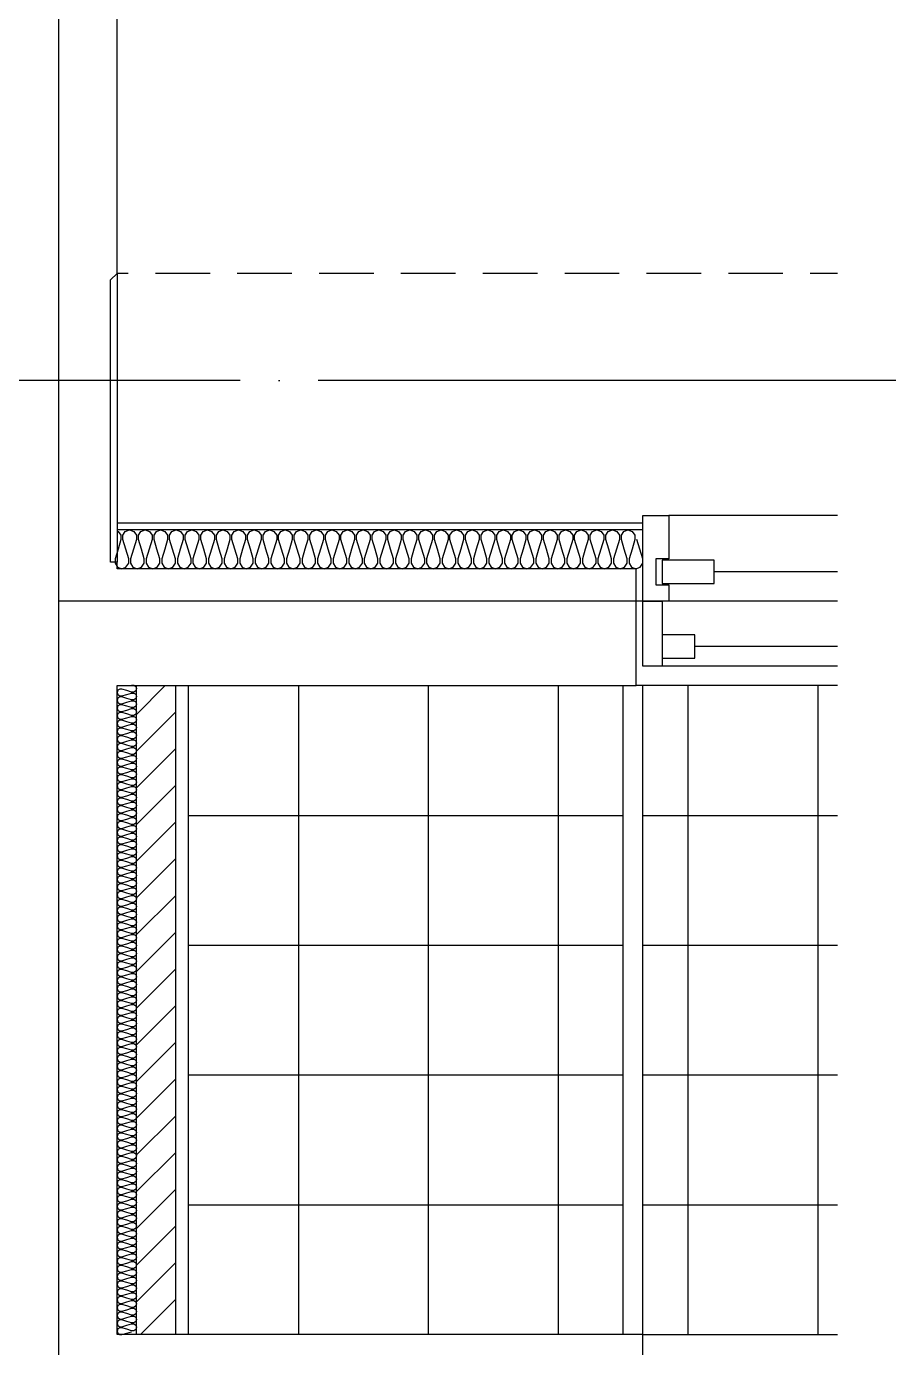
# Model space of a CAD drawing. Extents: x 0 to 40850, y 0 to 28500.
# Drawn here: x 20459 to 21787, y 8407 to 10443 of the extents above; entities that cross this region are included whole.
import ezdxf

# ---------------------------------------------------------------- set-up
doc = ezdxf.new("R2010")
doc.units = 0
doc.header["$LTSCALE"] = 60
doc.header["$MEASUREMENT"] = 0
doc.linetypes.add('CEN', pattern=[62, 60, -1, 0, -1])
doc.linetypes.add('HIDDEN', pattern=[2.1, 0.7, -0.7, 0.7])
for name, color, linetype in [('2', 2, 'CONTINUOUS'), ('4', 4, 'CONTINUOUS'), ('6', 6, 'CONTINUOUS'), ('7', 7, 'CONTINUOUS'), ('9', 9, 'CONTINUOUS'), ('CEN', 1, 'CEN'), ('INSUL', 9, 'CONTINUOUS'), ('WINDOW', 4, 'CONTINUOUS')]:
    doc.layers.add(name, color=color, linetype=linetype)

msp = doc.modelspace()

# ---------------------------------------------------------------- hatches: boundary and pattern name
at = {"layer": '9'}
h = msp.add_hatch(dxfattribs=at)
h.set_pattern_fill('ANSI31', color=256, scale=40, style=0)
h.set_pattern_definition([(45, (-69770.193, -30669.865), (-28.284271, 28.284271), [])])
h.paths.add_polyline_path([(20688.3, 8427), (20628.3, 8427), (20628.3, 9427), (20688.3, 9427)])

# ---------------------------------------------------------------- linework, layer by layer
at = {"layer": '2'}
for p, q in [((20598.3, 10062), (20598.3, 9617)), ((21408.3, 9677), (20598.3, 9677)), ((21408.3, 9667), (20598.3, 9667)), ((20708.3, 8427), (20708.3, 9427)), ((21408.3, 8427), (21708.3, 8427))]:
    msp.add_line(p, q, dxfattribs=at)
at = {"layer": '4'}
for p, q in [((21378.3, 8427), (21378.3, 9427)), ((21408.3, 8427), (21408.3, 9427))]:
    msp.add_line(p, q, dxfattribs=at)
at = {"layer": '4', "color": 4, "linetype": 'CONTINUOUS'}
for points in [[(21448.3, 9557), (21408.3, 9557), (21408.3, 9689), (21448.3, 9689), (21448.3, 9622), (21428.3, 9622), (21428.3, 9582), (21448.3, 9582)], [(21518.3, 9584), (21518.3, 9620), (21438.3, 9620), (21438.3, 9584)], [(21488.3, 9469), (21488.3, 9505), (21438.3, 9505), (21438.3, 9469)]]:
    msp.add_lwpolyline(points, close=True, dxfattribs=at)
msp.add_lwpolyline([(21438.3, 9457), (21408.3, 9457), (21408.3, 9557), (21438.3, 9557), (21438.3, 9507), (21438.3, 9507), (21438.3, 9457)], dxfattribs=at)
at = {"layer": '6'}
msp.add_lwpolyline([(20688.3, 8427), (20628.3, 8427), (20628.3, 9427), (20688.3, 9427)], close=True, dxfattribs=at)
at = {"layer": '7'}
msp.add_lwpolyline([(21408.3, 8307), (21408.3, 8427), (20598.3, 8427), (20598.3, 9427), (21398.3, 9427), (21398.3, 9607), (20598.3, 9607), (20598.3, 9617), (20588.3, 9617), (20588.3, 10052), (20598.3, 10062), (20598.3, 13297)], dxfattribs=at)
at = {"layer": '9', "linetype": 'HIDDEN'}
msp.add_line((21708.3, 10062), (20598.3, 10062), dxfattribs=at)
at = {"layer": '9'}
for p, q in [((20878.3, 8427), (20878.3, 9427)), ((21078.3, 8427), (21078.3, 9427)), ((21278.3, 8427), (21278.3, 9427)), ((21478.3, 8427), (21478.3, 9427)), ((21678.3, 8427), (21678.3, 9427)), ((20708.3, 9227), (21378.3, 9227)), ((21408.3, 9227), (21708.3, 9227)), ((20708.3, 9027), (21378.3, 9027)), ((21408.3, 9027), (21708.3, 9027)), ((20708.3, 8827), (21378.3, 8827)), ((21408.3, 8827), (21708.3, 8827)), ((20708.3, 8627), (21378.3, 8627)), ((21408.3, 8627), (21708.3, 8627))]:
    msp.add_line(p, q, dxfattribs=at)
at = {"layer": 'CEN'}
for p, q in [((20508.3, 22332), (20508.3, 6042)), ((24508.3, 9897), (8868.3, 9897)), ((21708.3, 9557), (20508.3, 9557))]:
    msp.add_line(p, q, dxfattribs=at)
at = {"layer": 'INSUL'}
for points in [[(20598.3, 9665.3), (20600.1, 9664.6), (20604.3, 9658.6), (20604.3, 9652), (20599.8, 9637), (20595.3, 9622), (20595.3, 9615.4), (20598.9, 9609.4), (20605.5, 9607), (20612.1, 9609.4), (20616.3, 9615.4), (20616.3, 9622), (20611.8, 9637), (20607.3, 9652)], [(20607.3, 9652), (20607.3, 9658.6), (20610.9, 9664.6), (20617.5, 9667), (20624.1, 9664.6), (20628.3, 9658.6), (20628.3, 9652), (20623.8, 9637), (20619.3, 9622), (20619.3, 9615.4), (20622.9, 9609.4), (20629.5, 9607), (20636.1, 9609.4), (20640.3, 9615.4), (20640.3, 9622), (20635.8, 9637), (20631.3, 9652)], [(20631.3, 9652), (20631.3, 9658.6), (20634.9, 9664.6), (20641.5, 9667), (20648.1, 9664.6), (20652.3, 9658.6), (20652.3, 9652), (20647.8, 9637), (20643.3, 9622), (20643.3, 9615.4), (20646.9, 9609.4), (20653.5, 9607), (20660.1, 9609.4), (20664.3, 9615.4), (20664.3, 9622), (20659.8, 9637), (20655.3, 9652)], [(20655.3, 9652), (20655.3, 9658.6), (20658.9, 9664.6), (20665.5, 9667), (20672.1, 9664.6), (20676.3, 9658.6), (20676.3, 9652), (20671.8, 9637), (20667.3, 9622), (20667.3, 9615.4), (20670.9, 9609.4), (20677.5, 9607), (20684.1, 9609.4), (20688.3, 9615.4), (20688.3, 9622), (20683.8, 9637), (20679.3, 9652)], [(20679.3, 9652), (20679.3, 9658.6), (20682.9, 9664.6), (20689.5, 9667), (20696.1, 9664.6), (20700.3, 9658.6), (20700.3, 9652), (20695.8, 9637), (20691.3, 9622), (20691.3, 9615.4), (20694.9, 9609.4), (20701.5, 9607), (20708.1, 9609.4), (20712.3, 9615.4), (20712.3, 9622), (20707.8, 9637), (20703.3, 9652)], [(20703.3, 9652), (20703.3, 9658.6), (20706.9, 9664.6), (20713.5, 9667), (20720.1, 9664.6), (20724.3, 9658.6), (20724.3, 9652), (20719.8, 9637), (20715.3, 9622), (20715.3, 9615.4), (20718.9, 9609.4), (20725.5, 9607), (20732.1, 9609.4), (20736.3, 9615.4), (20736.3, 9622), (20731.8, 9637), (20727.3, 9652)], [(20727.3, 9652), (20727.3, 9658.6), (20730.9, 9664.6), (20737.5, 9667), (20744.1, 9664.6), (20748.3, 9658.6), (20748.3, 9652), (20743.8, 9637), (20739.3, 9622), (20739.3, 9615.4), (20742.9, 9609.4), (20749.5, 9607), (20756.1, 9609.4), (20760.3, 9615.4), (20760.3, 9622), (20755.8, 9637), (20751.3, 9652)], [(20751.3, 9652), (20751.3, 9658.6), (20754.9, 9664.6), (20761.5, 9667), (20768.1, 9664.6), (20772.3, 9658.6), (20772.3, 9652), (20767.8, 9637), (20763.3, 9622), (20763.3, 9615.4), (20766.9, 9609.4), (20773.5, 9607), (20780.1, 9609.4), (20784.3, 9615.4), (20784.3, 9622), (20779.8, 9637), (20775.3, 9652)], [(20775.3, 9652), (20775.3, 9658.6), (20778.9, 9664.6), (20785.5, 9667), (20792.1, 9664.6), (20796.3, 9658.6), (20796.3, 9652), (20791.8, 9637), (20787.3, 9622), (20787.3, 9615.4), (20790.9, 9609.4), (20797.5, 9607), (20804.1, 9609.4), (20808.3, 9615.4), (20808.3, 9622), (20803.8, 9637), (20799.3, 9652)], [(20799.3, 9652), (20799.3, 9658.6), (20802.9, 9664.6), (20809.5, 9667), (20816.1, 9664.6), (20820.3, 9658.6), (20820.3, 9652), (20815.8, 9637), (20811.3, 9622), (20811.3, 9615.4), (20814.9, 9609.4), (20821.5, 9607), (20828.1, 9609.4), (20832.3, 9615.4), (20832.3, 9622), (20827.8, 9637), (20823.3, 9652)], [(20823.3, 9652), (20823.3, 9658.6), (20826.9, 9664.6), (20833.5, 9667), (20840.1, 9664.6), (20844.3, 9658.6), (20844.3, 9652), (20839.8, 9637), (20835.3, 9622), (20835.3, 9615.4), (20838.9, 9609.4), (20845.5, 9607), (20852.1, 9609.4), (20856.3, 9615.4), (20856.3, 9622), (20851.8, 9637), (20847.3, 9652)], [(20847.3, 9652), (20847.3, 9658.6), (20850.9, 9664.6), (20857.5, 9667), (20864.1, 9664.6), (20868.3, 9658.6), (20868.3, 9652), (20863.8, 9637), (20859.3, 9622), (20859.3, 9615.4), (20862.9, 9609.4), (20869.5, 9607), (20876.1, 9609.4), (20880.3, 9615.4), (20880.3, 9622), (20875.8, 9637), (20871.3, 9652)], [(20871.3, 9652), (20871.3, 9658.6), (20874.9, 9664.6), (20881.5, 9667), (20888.1, 9664.6), (20892.3, 9658.6), (20892.3, 9652), (20887.8, 9637), (20883.3, 9622), (20883.3, 9615.4), (20886.9, 9609.4), (20893.5, 9607), (20900.1, 9609.4), (20904.3, 9615.4), (20904.3, 9622), (20899.8, 9637), (20895.3, 9652)], [(20895.3, 9652), (20895.3, 9658.6), (20898.9, 9664.6), (20905.5, 9667), (20912.1, 9664.6), (20916.3, 9658.6), (20916.3, 9652), (20911.8, 9637), (20907.3, 9622), (20907.3, 9615.4), (20910.9, 9609.4), (20917.5, 9607), (20924.1, 9609.4), (20928.3, 9615.4), (20928.3, 9622), (20923.8, 9637), (20919.3, 9652)], [(20919.3, 9652), (20919.3, 9658.6), (20922.9, 9664.6), (20929.5, 9667), (20936.1, 9664.6), (20940.3, 9658.6), (20940.3, 9652), (20935.8, 9637), (20931.3, 9622), (20931.3, 9615.4), (20934.9, 9609.4), (20941.5, 9607), (20948.1, 9609.4), (20952.3, 9615.4), (20952.3, 9622), (20947.8, 9637), (20943.3, 9652)], [(20943.3, 9652), (20943.3, 9658.6), (20946.9, 9664.6), (20953.5, 9667), (20960.1, 9664.6), (20964.3, 9658.6), (20964.3, 9652), (20959.8, 9637), (20955.3, 9622), (20955.3, 9615.4), (20958.9, 9609.4), (20965.5, 9607), (20972.1, 9609.4), (20976.3, 9615.4), (20976.3, 9622), (20971.8, 9637), (20967.3, 9652)], [(20967.3, 9652), (20967.3, 9658.6), (20970.9, 9664.6), (20977.5, 9667), (20984.1, 9664.6), (20988.3, 9658.6), (20988.3, 9652), (20983.8, 9637), (20979.3, 9622), (20979.3, 9615.4), (20982.9, 9609.4), (20989.5, 9607), (20996.1, 9609.4), (21000.3, 9615.4), (21000.3, 9622), (20995.8, 9637), (20991.3, 9652)], [(20991.3, 9652), (20991.3, 9658.6), (20994.9, 9664.6), (21001.5, 9667), (21008.1, 9664.6), (21012.3, 9658.6), (21012.3, 9652), (21007.8, 9637), (21003.3, 9622), (21003.3, 9615.4), (21006.9, 9609.4), (21013.5, 9607), (21020.1, 9609.4), (21024.3, 9615.4), (21024.3, 9622), (21019.8, 9637), (21015.3, 9652)], [(21015.3, 9652), (21015.3, 9658.6), (21018.9, 9664.6), (21025.5, 9667), (21032.1, 9664.6), (21036.3, 9658.6), (21036.3, 9652), (21031.8, 9637), (21027.3, 9622), (21027.3, 9615.4), (21030.9, 9609.4), (21037.5, 9607), (21044.1, 9609.4), (21048.3, 9615.4), (21048.3, 9622), (21043.8, 9637), (21039.3, 9652)], [(21039.3, 9652), (21039.3, 9658.6), (21042.9, 9664.6), (21049.5, 9667), (21056.1, 9664.6), (21060.3, 9658.6), (21060.3, 9652), (21055.8, 9637), (21051.3, 9622), (21051.3, 9615.4), (21054.9, 9609.4), (21061.5, 9607), (21068.1, 9609.4), (21072.3, 9615.4), (21072.3, 9622), (21067.8, 9637), (21063.3, 9652)], [(21063.3, 9652), (21063.3, 9658.6), (21066.9, 9664.6), (21073.5, 9667), (21080.1, 9664.6), (21084.3, 9658.6), (21084.3, 9652), (21079.8, 9637), (21075.3, 9622), (21075.3, 9615.4), (21078.9, 9609.4), (21085.5, 9607), (21092.1, 9609.4), (21096.3, 9615.4), (21096.3, 9622), (21091.8, 9637), (21087.3, 9652)], [(21087.3, 9652), (21087.3, 9658.6), (21090.9, 9664.6), (21097.5, 9667), (21104.1, 9664.6), (21108.3, 9658.6), (21108.3, 9652), (21103.8, 9637), (21099.3, 9622), (21099.3, 9615.4), (21102.9, 9609.4), (21109.5, 9607), (21116.1, 9609.4), (21120.3, 9615.4), (21120.3, 9622), (21115.8, 9637), (21111.3, 9652)], [(21111.3, 9652), (21111.3, 9658.6), (21114.9, 9664.6), (21121.5, 9667), (21128.1, 9664.6), (21132.3, 9658.6), (21132.3, 9652), (21127.8, 9637), (21123.3, 9622), (21123.3, 9615.4), (21126.9, 9609.4), (21133.5, 9607), (21140.1, 9609.4), (21144.3, 9615.4), (21144.3, 9622), (21139.8, 9637), (21135.3, 9652)], [(21135.3, 9652), (21135.3, 9658.6), (21138.9, 9664.6), (21145.5, 9667), (21152.1, 9664.6), (21156.3, 9658.6), (21156.3, 9652), (21151.8, 9637), (21147.3, 9622), (21147.3, 9615.4), (21150.9, 9609.4), (21157.5, 9607), (21164.1, 9609.4), (21168.3, 9615.4), (21168.3, 9622), (21163.8, 9637), (21159.3, 9652)], [(21159.3, 9652), (21159.3, 9658.6), (21162.9, 9664.6), (21169.5, 9667), (21176.1, 9664.6), (21180.3, 9658.6), (21180.3, 9652), (21175.8, 9637), (21171.3, 9622), (21171.3, 9615.4), (21174.9, 9609.4), (21181.5, 9607), (21188.1, 9609.4), (21192.3, 9615.4), (21192.3, 9622), (21187.8, 9637), (21183.3, 9652)], [(21183.3, 9652), (21183.3, 9658.6), (21186.9, 9664.6), (21193.5, 9667), (21200.1, 9664.6), (21204.3, 9658.6), (21204.3, 9652), (21199.8, 9637), (21195.3, 9622), (21195.3, 9615.4), (21198.9, 9609.4), (21205.5, 9607), (21212.1, 9609.4), (21216.3, 9615.4), (21216.3, 9622), (21211.8, 9637), (21207.3, 9652)], [(21207.3, 9652), (21207.3, 9658.6), (21210.9, 9664.6), (21217.5, 9667), (21224.1, 9664.6), (21228.3, 9658.6), (21228.3, 9652), (21223.8, 9637), (21219.3, 9622), (21219.3, 9615.4), (21222.9, 9609.4), (21229.5, 9607), (21236.1, 9609.4), (21240.3, 9615.4), (21240.3, 9622), (21235.8, 9637), (21231.3, 9652)], [(21231.3, 9652), (21231.3, 9658.6), (21234.9, 9664.6), (21241.5, 9667), (21248.1, 9664.6), (21252.3, 9658.6), (21252.3, 9652), (21247.8, 9637), (21243.3, 9622), (21243.3, 9615.4), (21246.9, 9609.4), (21253.5, 9607), (21260.1, 9609.4), (21264.3, 9615.4), (21264.3, 9622), (21259.8, 9637), (21255.3, 9652)], [(21255.3, 9652), (21255.3, 9658.6), (21258.9, 9664.6), (21265.5, 9667), (21272.1, 9664.6), (21276.3, 9658.6), (21276.3, 9652), (21271.8, 9637), (21267.3, 9622), (21267.3, 9615.4), (21270.9, 9609.4), (21277.5, 9607), (21284.1, 9609.4), (21288.3, 9615.4), (21288.3, 9622), (21283.8, 9637), (21279.3, 9652)], [(21279.3, 9652), (21279.3, 9658.6), (21282.9, 9664.6), (21289.5, 9667), (21296.1, 9664.6), (21300.3, 9658.6), (21300.3, 9652), (21295.8, 9637), (21291.3, 9622), (21291.3, 9615.4), (21294.9, 9609.4), (21301.5, 9607), (21308.1, 9609.4), (21312.3, 9615.4), (21312.3, 9622), (21307.8, 9637), (21303.3, 9652)], [(21303.3, 9652), (21303.3, 9658.6), (21306.9, 9664.6), (21313.5, 9667), (21320.1, 9664.6), (21324.3, 9658.6), (21324.3, 9652), (21319.8, 9637), (21315.3, 9622), (21315.3, 9615.4), (21318.9, 9609.4), (21325.5, 9607), (21332.1, 9609.4), (21336.3, 9615.4), (21336.3, 9622), (21331.8, 9637), (21327.3, 9652)], [(21327.3, 9652), (21327.3, 9658.6), (21330.9, 9664.6), (21337.5, 9667), (21344.1, 9664.6), (21348.3, 9658.6), (21348.3, 9652), (21343.8, 9637), (21339.3, 9622), (21339.3, 9615.4), (21342.9, 9609.4), (21349.5, 9607), (21356.1, 9609.4), (21360.3, 9615.4), (21360.3, 9622), (21355.8, 9637), (21351.3, 9652)], [(21351.3, 9652), (21351.3, 9658.6), (21354.9, 9664.6), (21361.5, 9667), (21368.1, 9664.6), (21372.3, 9658.6), (21372.3, 9652), (21367.8, 9637), (21363.3, 9622), (21363.3, 9615.4), (21366.9, 9609.4), (21373.5, 9607), (21380.1, 9609.4), (21384.3, 9615.4), (21384.3, 9622), (21379.8, 9637), (21375.3, 9652)], [(21375.3, 9652), (21375.3, 9658.6), (21378.9, 9664.6), (21385.5, 9667), (21392.1, 9664.6), (21396.3, 9658.6), (21396.3, 9652), (21391.8, 9637), (21387.3, 9622), (21387.3, 9615.4), (21390.9, 9609.4), (21397.5, 9607), (21404.1, 9609.4), (21408.3, 9615.4), (21408.3, 9622), (21403.8, 9637), (21399.3, 9652)], [(20620.8, 9427.5), (20624.1, 9427.5), (20627.1, 9425.7), (20628.3, 9422.4), (20627.1, 9419.1), (20624.1, 9417), (20620.8, 9417), (20613.3, 9419.3), (20605.8, 9421.5), (20602.5, 9421.5), (20599.5, 9419.7), (20598.3, 9416.4), (20599.5, 9413.1), (20602.5, 9411), (20605.8, 9411), (20613.3, 9413.3), (20620.8, 9415.5)], [(20620.8, 9415.5), (20624.1, 9415.5), (20627.1, 9413.7), (20628.3, 9410.4), (20627.1, 9407.1), (20624.1, 9405), (20620.8, 9405), (20613.3, 9407.3), (20605.8, 9409.5), (20602.5, 9409.5), (20599.5, 9407.7), (20598.3, 9404.4), (20599.5, 9401.1), (20602.5, 9399), (20605.8, 9399), (20613.3, 9401.3), (20620.8, 9403.5)], [(20620.8, 9403.5), (20624.1, 9403.5), (20627.1, 9401.7), (20628.3, 9398.4), (20627.1, 9395.1), (20624.1, 9393), (20620.8, 9393), (20613.3, 9395.3), (20605.8, 9397.5), (20602.5, 9397.5), (20599.5, 9395.7), (20598.3, 9392.4), (20599.5, 9389.1), (20602.5, 9387), (20605.8, 9387), (20613.3, 9389.3), (20620.8, 9391.5)], [(20620.8, 9391.5), (20624.1, 9391.5), (20627.1, 9389.7), (20628.3, 9386.4), (20627.1, 9383.1), (20624.1, 9381), (20620.8, 9381), (20613.3, 9383.3), (20605.8, 9385.5), (20602.5, 9385.5), (20599.5, 9383.7), (20598.3, 9380.4), (20599.5, 9377.1), (20602.5, 9375), (20605.8, 9375), (20613.3, 9377.3), (20620.8, 9379.5)], [(20620.8, 9379.5), (20624.1, 9379.5), (20627.1, 9377.7), (20628.3, 9374.4), (20627.1, 9371.1), (20624.1, 9369), (20620.8, 9369), (20613.3, 9371.3), (20605.8, 9373.5), (20602.5, 9373.5), (20599.5, 9371.7), (20598.3, 9368.4), (20599.5, 9365.1), (20602.5, 9363), (20605.8, 9363), (20613.3, 9365.3), (20620.8, 9367.5)], [(20620.8, 9367.5), (20624.1, 9367.5), (20627.1, 9365.7), (20628.3, 9362.4), (20627.1, 9359.1), (20624.1, 9357), (20620.8, 9357), (20613.3, 9359.3), (20605.8, 9361.5), (20602.5, 9361.5), (20599.5, 9359.7), (20598.3, 9356.4), (20599.5, 9353.1), (20602.5, 9351), (20605.8, 9351), (20613.3, 9353.3), (20620.8, 9355.5)], [(20620.8, 9355.5), (20624.1, 9355.5), (20627.1, 9353.7), (20628.3, 9350.4), (20627.1, 9347.1), (20624.1, 9345), (20620.8, 9345), (20613.3, 9347.3), (20605.8, 9349.5), (20602.5, 9349.5), (20599.5, 9347.7), (20598.3, 9344.4), (20599.5, 9341.1), (20602.5, 9339), (20605.8, 9339), (20613.3, 9341.3), (20620.8, 9343.5)], [(20620.8, 9343.5), (20624.1, 9343.5), (20627.1, 9341.7), (20628.3, 9338.4), (20627.1, 9335.1), (20624.1, 9333), (20620.8, 9333), (20613.3, 9335.3), (20605.8, 9337.5), (20602.5, 9337.5), (20599.5, 9335.7), (20598.3, 9332.4), (20599.5, 9329.1), (20602.5, 9327), (20605.8, 9327), (20613.3, 9329.3), (20620.8, 9331.5)], [(20620.8, 9331.5), (20624.1, 9331.5), (20627.1, 9329.7), (20628.3, 9326.4), (20627.1, 9323.1), (20624.1, 9321), (20620.8, 9321), (20613.3, 9323.3), (20605.8, 9325.5), (20602.5, 9325.5), (20599.5, 9323.7), (20598.3, 9320.4), (20599.5, 9317.1), (20602.5, 9315), (20605.8, 9315), (20613.3, 9317.3), (20620.8, 9319.5)], [(20620.8, 9319.5), (20624.1, 9319.5), (20627.1, 9317.7), (20628.3, 9314.4), (20627.1, 9311.1), (20624.1, 9309), (20620.8, 9309), (20613.3, 9311.3), (20605.8, 9313.5), (20602.5, 9313.5), (20599.5, 9311.7), (20598.3, 9308.4), (20599.5, 9305.1), (20602.5, 9303), (20605.8, 9303), (20613.3, 9305.3), (20620.8, 9307.5)], [(20620.8, 9307.5), (20624.1, 9307.5), (20627.1, 9305.7), (20628.3, 9302.4), (20627.1, 9299.1), (20624.1, 9297), (20620.8, 9297), (20613.3, 9299.3), (20605.8, 9301.5), (20602.5, 9301.5), (20599.5, 9299.7), (20598.3, 9296.4), (20599.5, 9293.1), (20602.5, 9291), (20605.8, 9291), (20613.3, 9293.3), (20620.8, 9295.5)], [(20620.8, 9295.5), (20624.1, 9295.5), (20627.1, 9293.7), (20628.3, 9290.4), (20627.1, 9287.1), (20624.1, 9285), (20620.8, 9285), (20613.3, 9287.3), (20605.8, 9289.5), (20602.5, 9289.5), (20599.5, 9287.7), (20598.3, 9284.4), (20599.5, 9281.1), (20602.5, 9279), (20605.8, 9279), (20613.3, 9281.3), (20620.8, 9283.5)], [(20620.8, 9283.5), (20624.1, 9283.5), (20627.1, 9281.7), (20628.3, 9278.4), (20627.1, 9275.1), (20624.1, 9273), (20620.8, 9273), (20613.3, 9275.3), (20605.8, 9277.5), (20602.5, 9277.5), (20599.5, 9275.7), (20598.3, 9272.4), (20599.5, 9269.1), (20602.5, 9267), (20605.8, 9267), (20613.3, 9269.3), (20620.8, 9271.5)], [(20620.8, 9271.5), (20624.1, 9271.5), (20627.1, 9269.7), (20628.3, 9266.4), (20627.1, 9263.1), (20624.1, 9261), (20620.8, 9261), (20613.3, 9263.3), (20605.8, 9265.5), (20602.5, 9265.5), (20599.5, 9263.7), (20598.3, 9260.4), (20599.5, 9257.1), (20602.5, 9255), (20605.8, 9255), (20613.3, 9257.3), (20620.8, 9259.5)], [(20620.8, 9259.5), (20624.1, 9259.5), (20627.1, 9257.7), (20628.3, 9254.4), (20627.1, 9251.1), (20624.1, 9249), (20620.8, 9249), (20613.3, 9251.3), (20605.8, 9253.5), (20602.5, 9253.5), (20599.5, 9251.7), (20598.3, 9248.4), (20599.5, 9245.1), (20602.5, 9243), (20605.8, 9243), (20613.3, 9245.3), (20620.8, 9247.5)], [(20620.8, 9247.5), (20624.1, 9247.5), (20627.1, 9245.7), (20628.3, 9242.4), (20627.1, 9239.1), (20624.1, 9237), (20620.8, 9237), (20613.3, 9239.3), (20605.8, 9241.5), (20602.5, 9241.5), (20599.5, 9239.7), (20598.3, 9236.4), (20599.5, 9233.1), (20602.5, 9231), (20605.8, 9231), (20613.3, 9233.3), (20620.8, 9235.5)], [(20620.8, 9235.5), (20624.1, 9235.5), (20627.1, 9233.7), (20628.3, 9230.4), (20627.1, 9227.1), (20624.1, 9225), (20620.8, 9225), (20613.3, 9227.3), (20605.8, 9229.5), (20602.5, 9229.5), (20599.5, 9227.7), (20598.3, 9224.4), (20599.5, 9221.1), (20602.5, 9219), (20605.8, 9219), (20613.3, 9221.3), (20620.8, 9223.5)], [(20620.8, 9223.5), (20624.1, 9223.5), (20627.1, 9221.7), (20628.3, 9218.4), (20627.1, 9215.1), (20624.1, 9213), (20620.8, 9213), (20613.3, 9215.3), (20605.8, 9217.5), (20602.5, 9217.5), (20599.5, 9215.7), (20598.3, 9212.4), (20599.5, 9209.1), (20602.5, 9207), (20605.8, 9207), (20613.3, 9209.3), (20620.8, 9211.5)], [(20620.8, 9211.5), (20624.1, 9211.5), (20627.1, 9209.7), (20628.3, 9206.4), (20627.1, 9203.1), (20624.1, 9201), (20620.8, 9201), (20613.3, 9203.3), (20605.8, 9205.5), (20602.5, 9205.5), (20599.5, 9203.7), (20598.3, 9200.4), (20599.5, 9197.1), (20602.5, 9195), (20605.8, 9195), (20613.3, 9197.3), (20620.8, 9199.5)], [(20620.8, 9199.5), (20624.1, 9199.5), (20627.1, 9197.7), (20628.3, 9194.4), (20627.1, 9191.1), (20624.1, 9189), (20620.8, 9189), (20613.3, 9191.3), (20605.8, 9193.5), (20602.5, 9193.5), (20599.5, 9191.7), (20598.3, 9188.4), (20599.5, 9185.1), (20602.5, 9183), (20605.8, 9183), (20613.3, 9185.3), (20620.8, 9187.5)], [(20620.8, 9187.5), (20624.1, 9187.5), (20627.1, 9185.7), (20628.3, 9182.4), (20627.1, 9179.1), (20624.1, 9177), (20620.8, 9177), (20613.3, 9179.3), (20605.8, 9181.5), (20602.5, 9181.5), (20599.5, 9179.7), (20598.3, 9176.4), (20599.5, 9173.1), (20602.5, 9171), (20605.8, 9171), (20613.3, 9173.3), (20620.8, 9175.5)], [(20620.8, 9175.5), (20624.1, 9175.5), (20627.1, 9173.7), (20628.3, 9170.4), (20627.1, 9167.1), (20624.1, 9165), (20620.8, 9165), (20613.3, 9167.3), (20605.8, 9169.5), (20602.5, 9169.5), (20599.5, 9167.7), (20598.3, 9164.4), (20599.5, 9161.1), (20602.5, 9159), (20605.8, 9159), (20613.3, 9161.3), (20620.8, 9163.5)], [(20620.8, 9163.5), (20624.1, 9163.5), (20627.1, 9161.7), (20628.3, 9158.4), (20627.1, 9155.1), (20624.1, 9153), (20620.8, 9153), (20613.3, 9155.3), (20605.8, 9157.5), (20602.5, 9157.5), (20599.5, 9155.7), (20598.3, 9152.4), (20599.5, 9149.1), (20602.5, 9147), (20605.8, 9147), (20613.3, 9149.3), (20620.8, 9151.5)], [(20620.8, 9151.5), (20624.1, 9151.5), (20627.1, 9149.7), (20628.3, 9146.4), (20627.1, 9143.1), (20624.1, 9141), (20620.8, 9141), (20613.3, 9143.3), (20605.8, 9145.5), (20602.5, 9145.5), (20599.5, 9143.7), (20598.3, 9140.4), (20599.5, 9137.1), (20602.5, 9135), (20605.8, 9135), (20613.3, 9137.3), (20620.8, 9139.5)], [(20620.8, 9139.5), (20624.1, 9139.5), (20627.1, 9137.7), (20628.3, 9134.4), (20627.1, 9131.1), (20624.1, 9129), (20620.8, 9129), (20613.3, 9131.3), (20605.8, 9133.5), (20602.5, 9133.5), (20599.5, 9131.7), (20598.3, 9128.4), (20599.5, 9125.1), (20602.5, 9123), (20605.8, 9123), (20613.3, 9125.3), (20620.8, 9127.5)], [(20620.8, 9127.5), (20624.1, 9127.5), (20627.1, 9125.7), (20628.3, 9122.4), (20627.1, 9119.1), (20624.1, 9117), (20620.8, 9117), (20613.3, 9119.3), (20605.8, 9121.5), (20602.5, 9121.5), (20599.5, 9119.7), (20598.3, 9116.4), (20599.5, 9113.1), (20602.5, 9111), (20605.8, 9111), (20613.3, 9113.3), (20620.8, 9115.5)], [(20620.8, 9115.5), (20624.1, 9115.5), (20627.1, 9113.7), (20628.3, 9110.4), (20627.1, 9107.1), (20624.1, 9105), (20620.8, 9105), (20613.3, 9107.3), (20605.8, 9109.5), (20602.5, 9109.5), (20599.5, 9107.7), (20598.3, 9104.4), (20599.5, 9101.1), (20602.5, 9099), (20605.8, 9099), (20613.3, 9101.3), (20620.8, 9103.5)], [(20620.8, 9103.5), (20624.1, 9103.5), (20627.1, 9101.7), (20628.3, 9098.4), (20627.1, 9095.1), (20624.1, 9093), (20620.8, 9093), (20613.3, 9095.3), (20605.8, 9097.5), (20602.5, 9097.5), (20599.5, 9095.7), (20598.3, 9092.4), (20599.5, 9089.1), (20602.5, 9087), (20605.8, 9087), (20613.3, 9089.3), (20620.8, 9091.5)], [(20620.8, 9091.5), (20624.1, 9091.5), (20627.1, 9089.7), (20628.3, 9086.4), (20627.1, 9083.1), (20624.1, 9081), (20620.8, 9081), (20613.3, 9083.3), (20605.8, 9085.5), (20602.5, 9085.5), (20599.5, 9083.7), (20598.3, 9080.4), (20599.5, 9077.1), (20602.5, 9075), (20605.8, 9075), (20613.3, 9077.3), (20620.8, 9079.5)], [(20620.8, 9079.5), (20624.1, 9079.5), (20627.1, 9077.7), (20628.3, 9074.4), (20627.1, 9071.1), (20624.1, 9069), (20620.8, 9069), (20613.3, 9071.3), (20605.8, 9073.5), (20602.5, 9073.5), (20599.5, 9071.7), (20598.3, 9068.4), (20599.5, 9065.1), (20602.5, 9063), (20605.8, 9063), (20613.3, 9065.3), (20620.8, 9067.5)], [(20620.8, 9067.5), (20624.1, 9067.5), (20627.1, 9065.7), (20628.3, 9062.4), (20627.1, 9059.1), (20624.1, 9057), (20620.8, 9057), (20613.3, 9059.3), (20605.8, 9061.5), (20602.5, 9061.5), (20599.5, 9059.7), (20598.3, 9056.4), (20599.5, 9053.1), (20602.5, 9051), (20605.8, 9051), (20613.3, 9053.3), (20620.8, 9055.5)], [(20620.8, 9055.5), (20624.1, 9055.5), (20627.1, 9053.7), (20628.3, 9050.4), (20627.1, 9047.1), (20624.1, 9045), (20620.8, 9045), (20613.3, 9047.3), (20605.8, 9049.5), (20602.5, 9049.5), (20599.5, 9047.7), (20598.3, 9044.4), (20599.5, 9041.1), (20602.5, 9039), (20605.8, 9039), (20613.3, 9041.3), (20620.8, 9043.5)], [(20620.8, 9043.5), (20624.1, 9043.5), (20627.1, 9041.7), (20628.3, 9038.4), (20627.1, 9035.1), (20624.1, 9033), (20620.8, 9033), (20613.3, 9035.3), (20605.8, 9037.5), (20602.5, 9037.5), (20599.5, 9035.7), (20598.3, 9032.4), (20599.5, 9029.1), (20602.5, 9027), (20605.8, 9027), (20613.3, 9029.3), (20620.8, 9031.5)], [(20620.8, 9031.5), (20624.1, 9031.5), (20627.1, 9029.7), (20628.3, 9026.4), (20627.1, 9023.1), (20624.1, 9021), (20620.8, 9021), (20613.3, 9023.3), (20605.8, 9025.5), (20602.5, 9025.5), (20599.5, 9023.7), (20598.3, 9020.4), (20599.5, 9017.1), (20602.5, 9015), (20605.8, 9015), (20613.3, 9017.3), (20620.8, 9019.5)], [(20620.8, 9019.5), (20624.1, 9019.5), (20627.1, 9017.7), (20628.3, 9014.4), (20627.1, 9011.1), (20624.1, 9009), (20620.8, 9009), (20613.3, 9011.3), (20605.8, 9013.5), (20602.5, 9013.5), (20599.5, 9011.7), (20598.3, 9008.4), (20599.5, 9005.1), (20602.5, 9003), (20605.8, 9003), (20613.3, 9005.3), (20620.8, 9007.5)], [(20620.8, 9007.5), (20624.1, 9007.5), (20627.1, 9005.7), (20628.3, 9002.4), (20627.1, 8999.1), (20624.1, 8997), (20620.8, 8997), (20613.3, 8999.3), (20605.8, 9001.5), (20602.5, 9001.5), (20599.5, 8999.7), (20598.3, 8996.4), (20599.5, 8993.1), (20602.5, 8991), (20605.8, 8991), (20613.3, 8993.3), (20620.8, 8995.5)], [(20620.8, 8995.5), (20624.1, 8995.5), (20627.1, 8993.7), (20628.3, 8990.4), (20627.1, 8987.1), (20624.1, 8985), (20620.8, 8985), (20613.3, 8987.3), (20605.8, 8989.5), (20602.5, 8989.5), (20599.5, 8987.7), (20598.3, 8984.4), (20599.5, 8981.1), (20602.5, 8979), (20605.8, 8979), (20613.3, 8981.3), (20620.8, 8983.5)], [(20620.8, 8983.5), (20624.1, 8983.5), (20627.1, 8981.7), (20628.3, 8978.4), (20627.1, 8975.1), (20624.1, 8973), (20620.8, 8973), (20613.3, 8975.3), (20605.8, 8977.5), (20602.5, 8977.5), (20599.5, 8975.7), (20598.3, 8972.4), (20599.5, 8969.1), (20602.5, 8967), (20605.8, 8967), (20613.3, 8969.3), (20620.8, 8971.5)], [(20620.8, 8971.5), (20624.1, 8971.5), (20627.1, 8969.7), (20628.3, 8966.4), (20627.1, 8963.1), (20624.1, 8961), (20620.8, 8961), (20613.3, 8963.3), (20605.8, 8965.5), (20602.5, 8965.5), (20599.5, 8963.7), (20598.3, 8960.4), (20599.5, 8957.1), (20602.5, 8955), (20605.8, 8955), (20613.3, 8957.3), (20620.8, 8959.5)], [(20620.8, 8959.5), (20624.1, 8959.5), (20627.1, 8957.7), (20628.3, 8954.4), (20627.1, 8951.1), (20624.1, 8949), (20620.8, 8949), (20613.3, 8951.3), (20605.8, 8953.5), (20602.5, 8953.5), (20599.5, 8951.7), (20598.3, 8948.4), (20599.5, 8945.1), (20602.5, 8943), (20605.8, 8943), (20613.3, 8945.3), (20620.8, 8947.5)], [(20620.8, 8947.5), (20624.1, 8947.5), (20627.1, 8945.7), (20628.3, 8942.4), (20627.1, 8939.1), (20624.1, 8937), (20620.8, 8937), (20613.3, 8939.3), (20605.8, 8941.5), (20602.5, 8941.5), (20599.5, 8939.7), (20598.3, 8936.4), (20599.5, 8933.1), (20602.5, 8931), (20605.8, 8931), (20613.3, 8933.3), (20620.8, 8935.5)], [(20620.8, 8935.5), (20624.1, 8935.5), (20627.1, 8933.7), (20628.3, 8930.4), (20627.1, 8927.1), (20624.1, 8925), (20620.8, 8925), (20613.3, 8927.3), (20605.8, 8929.5), (20602.5, 8929.5), (20599.5, 8927.7), (20598.3, 8924.4), (20599.5, 8921.1), (20602.5, 8919), (20605.8, 8919), (20613.3, 8921.3), (20620.8, 8923.5)], [(20620.8, 8923.5), (20624.1, 8923.5), (20627.1, 8921.7), (20628.3, 8918.4), (20627.1, 8915.1), (20624.1, 8913), (20620.8, 8913), (20613.3, 8915.3), (20605.8, 8917.5), (20602.5, 8917.5), (20599.5, 8915.7), (20598.3, 8912.4), (20599.5, 8909.1), (20602.5, 8907), (20605.8, 8907), (20613.3, 8909.3), (20620.8, 8911.5)], [(20620.8, 8911.5), (20624.1, 8911.5), (20627.1, 8909.7), (20628.3, 8906.4), (20627.1, 8903.1), (20624.1, 8901), (20620.8, 8901), (20613.3, 8903.3), (20605.8, 8905.5), (20602.5, 8905.5), (20599.5, 8903.7), (20598.3, 8900.4), (20599.5, 8897.1), (20602.5, 8895), (20605.8, 8895), (20613.3, 8897.3), (20620.8, 8899.5)], [(20620.8, 8899.5), (20624.1, 8899.5), (20627.1, 8897.7), (20628.3, 8894.4), (20627.1, 8891.1), (20624.1, 8889), (20620.8, 8889), (20613.3, 8891.3), (20605.8, 8893.5), (20602.5, 8893.5), (20599.5, 8891.7), (20598.3, 8888.4), (20599.5, 8885.1), (20602.5, 8883), (20605.8, 8883), (20613.3, 8885.3), (20620.8, 8887.5)], [(20620.8, 8887.5), (20624.1, 8887.5), (20627.1, 8885.7), (20628.3, 8882.4), (20627.1, 8879.1), (20624.1, 8877), (20620.8, 8877), (20613.3, 8879.3), (20605.8, 8881.5), (20602.5, 8881.5), (20599.5, 8879.7), (20598.3, 8876.4), (20599.5, 8873.1), (20602.5, 8871), (20605.8, 8871), (20613.3, 8873.3), (20620.8, 8875.5)], [(20620.8, 8875.5), (20624.1, 8875.5), (20627.1, 8873.7), (20628.3, 8870.4), (20627.1, 8867.1), (20624.1, 8865), (20620.8, 8865), (20613.3, 8867.3), (20605.8, 8869.5), (20602.5, 8869.5), (20599.5, 8867.7), (20598.3, 8864.4), (20599.5, 8861.1), (20602.5, 8859), (20605.8, 8859), (20613.3, 8861.3), (20620.8, 8863.5)], [(20620.8, 8863.5), (20624.1, 8863.5), (20627.1, 8861.7), (20628.3, 8858.4), (20627.1, 8855.1), (20624.1, 8853), (20620.8, 8853), (20613.3, 8855.3), (20605.8, 8857.5), (20602.5, 8857.5), (20599.5, 8855.7), (20598.3, 8852.4), (20599.5, 8849.1), (20602.5, 8847), (20605.8, 8847), (20613.3, 8849.3), (20620.8, 8851.5)], [(20620.8, 8851.5), (20624.1, 8851.5), (20627.1, 8849.7), (20628.3, 8846.4), (20627.1, 8843.1), (20624.1, 8841), (20620.8, 8841), (20613.3, 8843.3), (20605.8, 8845.5), (20602.5, 8845.5), (20599.5, 8843.7), (20598.3, 8840.4), (20599.5, 8837.1), (20602.5, 8835), (20605.8, 8835), (20613.3, 8837.3), (20620.8, 8839.5)], [(20620.8, 8839.5), (20624.1, 8839.5), (20627.1, 8837.7), (20628.3, 8834.4), (20627.1, 8831.1), (20624.1, 8829), (20620.8, 8829), (20613.3, 8831.3), (20605.8, 8833.5), (20602.5, 8833.5), (20599.5, 8831.7), (20598.3, 8828.4), (20599.5, 8825.1), (20602.5, 8823), (20605.8, 8823), (20613.3, 8825.3), (20620.8, 8827.5)], [(20620.8, 8827.5), (20624.1, 8827.5), (20627.1, 8825.7), (20628.3, 8822.4), (20627.1, 8819.1), (20624.1, 8817), (20620.8, 8817), (20613.3, 8819.3), (20605.8, 8821.5), (20602.5, 8821.5), (20599.5, 8819.7), (20598.3, 8816.4), (20599.5, 8813.1), (20602.5, 8811), (20605.8, 8811), (20613.3, 8813.3), (20620.8, 8815.5)], [(20620.8, 8815.5), (20624.1, 8815.5), (20627.1, 8813.7), (20628.3, 8810.4), (20627.1, 8807.1), (20624.1, 8805), (20620.8, 8805), (20613.3, 8807.3), (20605.8, 8809.5), (20602.5, 8809.5), (20599.5, 8807.7), (20598.3, 8804.4), (20599.5, 8801.1), (20602.5, 8799), (20605.8, 8799), (20613.3, 8801.3), (20620.8, 8803.5)], [(20620.8, 8803.5), (20624.1, 8803.5), (20627.1, 8801.7), (20628.3, 8798.4), (20627.1, 8795.1), (20624.1, 8793), (20620.8, 8793), (20613.3, 8795.3), (20605.8, 8797.5), (20602.5, 8797.5), (20599.5, 8795.7), (20598.3, 8792.4), (20599.5, 8789.1), (20602.5, 8787), (20605.8, 8787), (20613.3, 8789.3), (20620.8, 8791.5)], [(20620.8, 8791.5), (20624.1, 8791.5), (20627.1, 8789.7), (20628.3, 8786.4), (20627.1, 8783.1), (20624.1, 8781), (20620.8, 8781), (20613.3, 8783.3), (20605.8, 8785.5), (20602.5, 8785.5), (20599.5, 8783.7), (20598.3, 8780.4), (20599.5, 8777.1), (20602.5, 8775), (20605.8, 8775), (20613.3, 8777.3), (20620.8, 8779.5)], [(20620.8, 8779.5), (20624.1, 8779.5), (20627.1, 8777.7), (20628.3, 8774.4), (20627.1, 8771.1), (20624.1, 8769), (20620.8, 8769), (20613.3, 8771.3), (20605.8, 8773.5), (20602.5, 8773.5), (20599.5, 8771.7), (20598.3, 8768.4), (20599.5, 8765.1), (20602.5, 8763), (20605.8, 8763), (20613.3, 8765.3), (20620.8, 8767.5)], [(20620.8, 8767.5), (20624.1, 8767.5), (20627.1, 8765.7), (20628.3, 8762.4), (20627.1, 8759.1), (20624.1, 8757), (20620.8, 8757), (20613.3, 8759.3), (20605.8, 8761.5), (20602.5, 8761.5), (20599.5, 8759.7), (20598.3, 8756.4), (20599.5, 8753.1), (20602.5, 8751), (20605.8, 8751), (20613.3, 8753.3), (20620.8, 8755.5)], [(20620.8, 8755.5), (20624.1, 8755.5), (20627.1, 8753.7), (20628.3, 8750.4), (20627.1, 8747.1), (20624.1, 8745), (20620.8, 8745), (20613.3, 8747.3), (20605.8, 8749.5), (20602.5, 8749.5), (20599.5, 8747.7), (20598.3, 8744.4), (20599.5, 8741.1), (20602.5, 8739), (20605.8, 8739), (20613.3, 8741.3), (20620.8, 8743.5)], [(20620.8, 8743.5), (20624.1, 8743.5), (20627.1, 8741.7), (20628.3, 8738.4), (20627.1, 8735.1), (20624.1, 8733), (20620.8, 8733), (20613.3, 8735.3), (20605.8, 8737.5), (20602.5, 8737.5), (20599.5, 8735.7), (20598.3, 8732.4), (20599.5, 8729.1), (20602.5, 8727), (20605.8, 8727), (20613.3, 8729.3), (20620.8, 8731.5)], [(20620.8, 8731.5), (20624.1, 8731.5), (20627.1, 8729.7), (20628.3, 8726.4), (20627.1, 8723.1), (20624.1, 8721), (20620.8, 8721), (20613.3, 8723.3), (20605.8, 8725.5), (20602.5, 8725.5), (20599.5, 8723.7), (20598.3, 8720.4), (20599.5, 8717.1), (20602.5, 8715), (20605.8, 8715), (20613.3, 8717.3), (20620.8, 8719.5)], [(20620.8, 8719.5), (20624.1, 8719.5), (20627.1, 8717.7), (20628.3, 8714.4), (20627.1, 8711.1), (20624.1, 8709), (20620.8, 8709), (20613.3, 8711.3), (20605.8, 8713.5), (20602.5, 8713.5), (20599.5, 8711.7), (20598.3, 8708.4), (20599.5, 8705.1), (20602.5, 8703), (20605.8, 8703), (20613.3, 8705.3), (20620.8, 8707.5)], [(20620.8, 8707.5), (20624.1, 8707.5), (20627.1, 8705.7), (20628.3, 8702.4), (20627.1, 8699.1), (20624.1, 8697), (20620.8, 8697), (20613.3, 8699.3), (20605.8, 8701.5), (20602.5, 8701.5), (20599.5, 8699.7), (20598.3, 8696.4), (20599.5, 8693.1), (20602.5, 8691), (20605.8, 8691), (20613.3, 8693.3), (20620.8, 8695.5)], [(20620.8, 8695.5), (20624.1, 8695.5), (20627.1, 8693.7), (20628.3, 8690.4), (20627.1, 8687.1), (20624.1, 8685), (20620.8, 8685), (20613.3, 8687.3), (20605.8, 8689.5), (20602.5, 8689.5), (20599.5, 8687.7), (20598.3, 8684.4), (20599.5, 8681.1), (20602.5, 8679), (20605.8, 8679), (20613.3, 8681.3), (20620.8, 8683.5)], [(20620.8, 8683.5), (20624.1, 8683.5), (20627.1, 8681.7), (20628.3, 8678.4), (20627.1, 8675.1), (20624.1, 8673), (20620.8, 8673), (20613.3, 8675.3), (20605.8, 8677.5), (20602.5, 8677.5), (20599.5, 8675.7), (20598.3, 8672.4), (20599.5, 8669.1), (20602.5, 8667), (20605.8, 8667), (20613.3, 8669.3), (20620.8, 8671.5)], [(20620.8, 8671.5), (20624.1, 8671.5), (20627.1, 8669.7), (20628.3, 8666.4), (20627.1, 8663.1), (20624.1, 8661), (20620.8, 8661), (20613.3, 8663.3), (20605.8, 8665.5), (20602.5, 8665.5), (20599.5, 8663.7), (20598.3, 8660.4), (20599.5, 8657.1), (20602.5, 8655), (20605.8, 8655), (20613.3, 8657.3), (20620.8, 8659.5)], [(20620.8, 8659.5), (20624.1, 8659.5), (20627.1, 8657.7), (20628.3, 8654.4), (20627.1, 8651.1), (20624.1, 8649), (20620.8, 8649), (20613.3, 8651.3), (20605.8, 8653.5), (20602.5, 8653.5), (20599.5, 8651.7), (20598.3, 8648.4), (20599.5, 8645.1), (20602.5, 8643), (20605.8, 8643), (20613.3, 8645.3), (20620.8, 8647.5)], [(20620.8, 8647.5), (20624.1, 8647.5), (20627.1, 8645.7), (20628.3, 8642.4), (20627.1, 8639.1), (20624.1, 8637), (20620.8, 8637), (20613.3, 8639.3), (20605.8, 8641.5), (20602.5, 8641.5), (20599.5, 8639.7), (20598.3, 8636.4), (20599.5, 8633.1), (20602.5, 8631), (20605.8, 8631), (20613.3, 8633.3), (20620.8, 8635.5)], [(20620.8, 8635.5), (20624.1, 8635.5), (20627.1, 8633.7), (20628.3, 8630.4), (20627.1, 8627.1), (20624.1, 8625), (20620.8, 8625), (20613.3, 8627.3), (20605.8, 8629.5), (20602.5, 8629.5), (20599.5, 8627.7), (20598.3, 8624.4), (20599.5, 8621.1), (20602.5, 8619), (20605.8, 8619), (20613.3, 8621.3), (20620.8, 8623.5)], [(20620.8, 8623.5), (20624.1, 8623.5), (20627.1, 8621.7), (20628.3, 8618.4), (20627.1, 8615.1), (20624.1, 8613), (20620.8, 8613), (20613.3, 8615.3), (20605.8, 8617.5), (20602.5, 8617.5), (20599.5, 8615.7), (20598.3, 8612.4), (20599.5, 8609.1), (20602.5, 8607), (20605.8, 8607), (20613.3, 8609.3), (20620.8, 8611.5)], [(20620.8, 8611.5), (20624.1, 8611.5), (20627.1, 8609.7), (20628.3, 8606.4), (20627.1, 8603.1), (20624.1, 8601), (20620.8, 8601), (20613.3, 8603.3), (20605.8, 8605.5), (20602.5, 8605.5), (20599.5, 8603.7), (20598.3, 8600.4), (20599.5, 8597.1), (20602.5, 8595), (20605.8, 8595), (20613.3, 8597.3), (20620.8, 8599.5)], [(20620.8, 8599.5), (20624.1, 8599.5), (20627.1, 8597.7), (20628.3, 8594.4), (20627.1, 8591.1), (20624.1, 8589), (20620.8, 8589), (20613.3, 8591.3), (20605.8, 8593.5), (20602.5, 8593.5), (20599.5, 8591.7), (20598.3, 8588.4), (20599.5, 8585.1), (20602.5, 8583), (20605.8, 8583), (20613.3, 8585.3), (20620.8, 8587.5)], [(20620.8, 8587.5), (20624.1, 8587.5), (20627.1, 8585.7), (20628.3, 8582.4), (20627.1, 8579.1), (20624.1, 8577), (20620.8, 8577), (20613.3, 8579.3), (20605.8, 8581.5), (20602.5, 8581.5), (20599.5, 8579.7), (20598.3, 8576.4), (20599.5, 8573.1), (20602.5, 8571), (20605.8, 8571), (20613.3, 8573.3), (20620.8, 8575.5)], [(20620.8, 8575.5), (20624.1, 8575.5), (20627.1, 8573.7), (20628.3, 8570.4), (20627.1, 8567.1), (20624.1, 8565), (20620.8, 8565), (20613.3, 8567.3), (20605.8, 8569.5), (20602.5, 8569.5), (20599.5, 8567.7), (20598.3, 8564.4), (20599.5, 8561.1), (20602.5, 8559), (20605.8, 8559), (20613.3, 8561.3), (20620.8, 8563.5)], [(20620.8, 8563.5), (20624.1, 8563.5), (20627.1, 8561.7), (20628.3, 8558.4), (20627.1, 8555.1), (20624.1, 8553), (20620.8, 8553), (20613.3, 8555.3), (20605.8, 8557.5), (20602.5, 8557.5), (20599.5, 8555.7), (20598.3, 8552.4), (20599.5, 8549.1), (20602.5, 8547), (20605.8, 8547), (20613.3, 8549.3), (20620.8, 8551.5)], [(20620.8, 8551.5), (20624.1, 8551.5), (20627.1, 8549.7), (20628.3, 8546.4), (20627.1, 8543.1), (20624.1, 8541), (20620.8, 8541), (20613.3, 8543.3), (20605.8, 8545.5), (20602.5, 8545.5), (20599.5, 8543.7), (20598.3, 8540.4), (20599.5, 8537.1), (20602.5, 8535), (20605.8, 8535), (20613.3, 8537.3), (20620.8, 8539.5)], [(20620.8, 8539.5), (20624.1, 8539.5), (20627.1, 8537.7), (20628.3, 8534.4), (20627.1, 8531.1), (20624.1, 8529), (20620.8, 8529), (20613.3, 8531.3), (20605.8, 8533.5), (20602.5, 8533.5), (20599.5, 8531.7), (20598.3, 8528.4), (20599.5, 8525.1), (20602.5, 8523), (20605.8, 8523), (20613.3, 8525.3), (20620.8, 8527.5)], [(20620.8, 8527.5), (20624.1, 8527.5), (20627.1, 8525.7), (20628.3, 8522.4), (20627.1, 8519.1), (20624.1, 8517), (20620.8, 8517), (20613.3, 8519.3), (20605.8, 8521.5), (20602.5, 8521.5), (20599.5, 8519.7), (20598.3, 8516.4), (20599.5, 8513.1), (20602.5, 8511), (20605.8, 8511), (20613.3, 8513.3), (20620.8, 8515.5)], [(20620.8, 8515.5), (20624.1, 8515.5), (20627.1, 8513.7), (20628.3, 8510.4), (20627.1, 8507.1), (20624.1, 8505), (20620.8, 8505), (20613.3, 8507.3), (20605.8, 8509.5), (20602.5, 8509.5), (20599.5, 8507.7), (20598.3, 8504.4), (20599.5, 8501.1), (20602.5, 8499), (20605.8, 8499), (20613.3, 8501.3), (20620.8, 8503.5)], [(20620.8, 8503.5), (20624.1, 8503.5), (20627.1, 8501.7), (20628.3, 8498.4), (20627.1, 8495.1), (20624.1, 8493), (20620.8, 8493), (20613.3, 8495.3), (20605.8, 8497.5), (20602.5, 8497.5), (20599.5, 8495.7), (20598.3, 8492.4), (20599.5, 8489.1), (20602.5, 8487), (20605.8, 8487), (20613.3, 8489.3), (20620.8, 8491.5)], [(20620.8, 8491.5), (20624.1, 8491.5), (20627.1, 8489.7), (20628.3, 8486.4), (20627.1, 8483.1), (20624.1, 8481), (20620.8, 8481), (20613.3, 8483.3), (20605.8, 8485.5), (20602.5, 8485.5), (20599.5, 8483.7), (20598.3, 8480.4), (20599.5, 8477.1), (20602.5, 8475), (20605.8, 8475), (20613.3, 8477.3), (20620.8, 8479.5)], [(20620.8, 8479.5), (20624.1, 8479.5), (20627.1, 8477.7), (20628.3, 8474.4), (20627.1, 8471.1), (20624.1, 8469), (20620.8, 8469), (20613.3, 8471.3), (20605.8, 8473.5), (20602.5, 8473.5), (20599.5, 8471.7), (20598.3, 8468.4), (20599.5, 8465.1), (20602.5, 8463), (20605.8, 8463), (20613.3, 8465.3), (20620.8, 8467.5)], [(20620.8, 8467.5), (20624.1, 8467.5), (20627.1, 8465.7), (20628.3, 8462.4), (20627.1, 8459.1), (20624.1, 8457), (20620.8, 8457), (20613.3, 8459.3), (20605.8, 8461.5), (20602.5, 8461.5), (20599.5, 8459.7), (20598.3, 8456.4), (20599.5, 8453.1), (20602.5, 8451), (20605.8, 8451), (20613.3, 8453.3), (20620.8, 8455.5)], [(20620.8, 8455.5), (20624.1, 8455.5), (20627.1, 8453.7), (20628.3, 8450.4), (20627.1, 8447.1), (20624.1, 8445), (20620.8, 8445), (20613.3, 8447.3), (20605.8, 8449.5), (20602.5, 8449.5), (20599.5, 8447.7), (20598.3, 8444.4), (20599.5, 8441.1), (20602.5, 8439), (20605.8, 8439), (20613.3, 8441.3), (20620.8, 8443.5)], [(20620.8, 8443.5), (20624.1, 8443.5), (20627.1, 8441.7), (20628.3, 8438.4), (20627.1, 8435.1), (20624.1, 8433), (20620.8, 8433), (20613.3, 8435.3), (20605.8, 8437.5), (20602.5, 8437.5), (20599.5, 8435.7), (20598.3, 8432.4), (20599.5, 8429.1), (20602.5, 8427), (20605.8, 8427), (20613.3, 8429.3), (20620.8, 8431.5)]]:
    msp.add_lwpolyline(points, dxfattribs=at)
at = {"layer": 'WINDOW', "color": 8, "linetype": 'CONTINUOUS'}
for p, q in [((21708.3, 9689), (21448.3, 9689)), ((21708.3, 9557), (21438.3, 9557)), ((21708.3, 9457), (21438.3, 9457)), ((21708.3, 9427), (21398.3, 9427))]:
    msp.add_line(p, q, dxfattribs=at)
at = {"layer": 'WINDOW', "color": 4, "linetype": 'CONTINUOUS'}
for p, q in [((21708.3, 9602), (21518.3, 9602)), ((21708.3, 9487), (21488.3, 9487))]:
    msp.add_line(p, q, dxfattribs=at)

doc.saveas('drawing.dxf')
